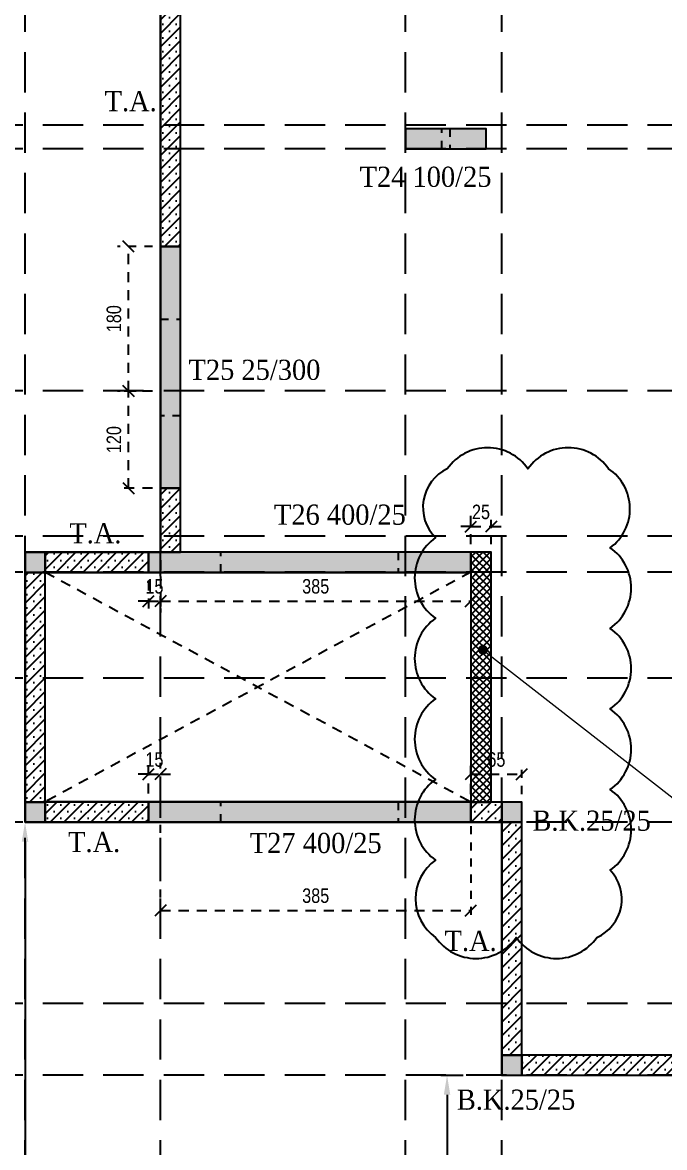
# Model space of a CAD drawing. Header units: millimetres. Extents: x -2171 to 1563, y -1758 to -1505.
# Drawn here: x -2113.25 to -2105.29, y -1614.72 to -1600.76 of the extents above; entities that cross this region are included whole.
import ezdxf

# ---------------------------------------------------------------- set-up
doc = ezdxf.new("R2010")
doc.units = ezdxf.units.MM
doc.header["$PDMODE"] = 32
for name, pattern in [('DASHDOT', [25.4, 12.7, -6.35, 0, -6.35]), ('DASHED2', [0.375, 0.25, -0.125]), ('DOT', [0.025, 0, -0.025]), ('HIDDEN', [0.375, 0.25, -0.125]), ('HIDDEN2', [0.1875, 0.125, -0.0625])]:
    doc.linetypes.add(name, pattern=pattern)
doc.layers.get('Defpoints').update_dxf_attribs({"color": 6})
for name, color, linetype in [('-S-AKSONES', 50, 'DASHDOT'), ('AM_5', 7, 'Continuous'), ('athinas comments', 10, 'Continuous'), ('DIASTASEIS', 7, 'Continuous'), ('Fill_Col', 7, 'Continuous'), ('Geo_Col', 7, 'Continuous'), ('Geo_Col_-1', 7, 'Continuous'), ('Geo_Lines', 7, 'Continuous'), ('Geo_Lines_-1', 94, 'Continuous'), ('STR-AXIS', 2, 'Continuous'), ('Text_Col_-1', 7, 'Continuous')]:
    doc.layers.add(name, color=color, linetype=linetype)
doc.layers.add('A-ANNO-DIMS', color=1, linetype='Continuous', lineweight=9)
doc.styles.add('1-100', font='arial.ttf', dxfattribs={"width": 0.8})
doc.styles.add('ag', font='arial.ttf', dxfattribs={"height": 0.25})
doc.styles.add('S1TmsNwRmn11_b_934_161', font='times.ttf', dxfattribs={"width": 0.933629, "height": 0.001087})
doc.styles.get("Standard").update_dxf_attribs({"font": 'tahoma.ttf'})
doc.dimstyles.new('CHRISTOFOROS', dxfattribs={"dimscale": 0.2, "dimtxt": 0.25, "dimasz": 0.6, "dimexe": 0, "dimexo": 0, "dimgap": 0, "dimtad": 0, "dimdec": 0, "dimlfac": 100, "dimzin": 0, "dimdsep": 46, "dimtxsty": 'ag', "dimblk": 'ARCHTICK', "dimcen": 0, "dimclrd": 256, "dimclre": 256, "dimclrt": 1, "dimaunit": 1, "dimadec": 0, "dimazin": 0, "dimtfac": 1, "dimtdec": 0, "dimtofl": 0, "dimtmove": 0, "dimatfit": 3, "dimfxl": 1, "dimtolj": 1, "dimtzin": 0, "dimlwd": -1, "dimlwe": -1, "dimarcsym": 0})
doc.dimstyles.new('Copy of 1-100', dxfattribs={"dimtxt": 0.18, "dimasz": 0.14, "dimexe": 0.14, "dimexo": 0.1, "dimgap": 0.09, "dimtad": 1, "dimdec": 0, "dimlfac": 100, "dimrnd": 5, "dimzin": 5, "dimdsep": 46, "dimtxsty": '1-100', "dimblk": 'OBLIQUE', "dimcen": 0.09, "dimclrd": 1, "dimclre": 1, "dimclrt": 2, "dimadec": 0, "dimazin": 0, "dimtfac": 1, "dimtdec": 0, "dimtix": 1, "dimtmove": 2, "dimatfit": 3, "dimfxl": 5, "dimfxlon": 1, "dimtolj": 1, "dimtzin": 5, "dimarcsym": 0})
doc.dimstyles.new('Copy(2) of Standard', dxfattribs={"dimscale": 96, "dimtxt": 0.003, "dimasz": 0.0025, "dimexe": 0.0008, "dimexo": 0.005, "dimgap": 0.0015, "dimtad": 1, "dimrnd": 0.05, "dimzin": 0, "dimdsep": 46, "dimtxsty": 'Standard', "dimcen": 0.001, "dimclrd": 256, "dimclrt": 256, "dimadec": 0, "dimazin": 0, "dimtfac": 1, "dimtofl": 0, "dimtmove": 0, "dimatfit": 3, "dimfxl": 5, "dimtolj": 1, "dimtzin": 0, "dimarcsym": 1})
pattern_1 = [(45, (-475.61914, 0), (-0.084189901, 0.084189901), []), (45, (-475.53495, 0), (-0.084189901, 0.084189901), [0, -0.1190625])]

# ---------------------------------------------------------------- blocks, each defined once
blk = doc.blocks.new('_Oblique')
at = {"color": 0, "linetype": 'ByBlock', "lineweight": -2}
blk.add_line((-0.5, -0.5), (0.5, 0.5), dxfattribs=at)
blk = doc.blocks.new('*D351')
at = {"layer": 'Defpoints', "color": 0, "ltscale": 0.5, "transparency": 16777216}
for p in [(-2111.541, -1610.091), (-2111.691, -1610.43), (-2111.541, -1612.119)]:
    blk.add_point(p, dxfattribs=at)
at = {"layer": 'DIASTASEIS', "color": 1, "linetype": 'HIDDEN', "lineweight": -2, "ltscale": 0.5, "transparency": 16777216}
blk.add_line((-2111.691, -1610.33), (-2111.691, -1609.951), dxfattribs=at)
at = {"layer": 'DIASTASEIS', "color": 1, "linetype": 'HIDDEN2', "lineweight": -2, "ltscale": 0.5, "transparency": 16777216}
blk.add_line((-2111.541, -1612.019), (-2111.541, -1609.951), dxfattribs=at)
at = {"layer": 'DIASTASEIS', "color": 1, "linetype": 'DASHED2', "lineweight": -2, "ltscale": 0.5, "transparency": 16777216}
for p, q in [((-2111.691, -1610.091), (-2111.831, -1610.091)), ((-2111.691, -1610.091), (-2111.541, -1610.091)), ((-2111.541, -1610.091), (-2111.401, -1610.091))]:
    blk.add_line(p, q, dxfattribs=at)
at = {"layer": 'DIASTASEIS', "color": 1, "lineweight": -2, "ltscale": 0.5, "transparency": 16777216, "xscale": 0.14, "yscale": 0.14, "zscale": 0.14}
blk.add_blockref('_Oblique', (-2111.691, -1610.091), dxfattribs=at)
at = {"layer": 'DIASTASEIS', "color": 1, "lineweight": -2, "ltscale": 0.5, "transparency": 16777216, "xscale": 0.14, "yscale": 0.14, "zscale": 0.14, "rotation": 180}
blk.add_blockref('_Oblique', (-2111.541, -1610.091), dxfattribs=at)
at = {"layer": 'DIASTASEIS', "color": 2, "ltscale": 0.5, "transparency": 16777216, "insert": (-2111.616, -1609.909), "char_height": 0.18, "attachment_point": 5, "style": '1-100'}
blk.add_mtext('\\A1;15', dxfattribs=at)
blk = doc.blocks.new('*D352')
at = {"layer": 'Defpoints', "color": 0, "ltscale": 0.5, "transparency": 16777216}
for p in [(-2111.541, -1607.336), (-2111.691, -1607.586), (-2111.541, -1607.942)]:
    blk.add_point(p, dxfattribs=at)
at = {"layer": 'DIASTASEIS', "color": 1, "linetype": 'HIDDEN2', "lineweight": -2, "ltscale": 0.5, "transparency": 16777216}
blk.add_line((-2111.541, -1607.436), (-2111.541, -1608.082), dxfattribs=at)
at = {"layer": 'DIASTASEIS', "color": 1, "linetype": 'HIDDEN', "lineweight": -2, "ltscale": 0.5, "transparency": 16777216}
blk.add_line((-2111.691, -1607.686), (-2111.691, -1608.082), dxfattribs=at)
at = {"layer": 'DIASTASEIS', "color": 1, "linetype": 'DASHED2', "lineweight": -2, "ltscale": 0.5, "transparency": 16777216}
for p, q in [((-2111.691, -1607.942), (-2111.831, -1607.942)), ((-2111.691, -1607.942), (-2111.541, -1607.942)), ((-2111.541, -1607.942), (-2111.401, -1607.942))]:
    blk.add_line(p, q, dxfattribs=at)
at = {"layer": 'DIASTASEIS', "color": 1, "lineweight": -2, "ltscale": 0.5, "transparency": 16777216, "xscale": 0.14, "yscale": 0.14, "zscale": 0.14}
blk.add_blockref('_Oblique', (-2111.691, -1607.942), dxfattribs=at)
at = {"layer": 'DIASTASEIS', "color": 1, "lineweight": -2, "ltscale": 0.5, "transparency": 16777216, "xscale": 0.14, "yscale": 0.14, "zscale": 0.14, "rotation": 180}
blk.add_blockref('_Oblique', (-2111.541, -1607.942), dxfattribs=at)
at = {"layer": 'DIASTASEIS', "color": 2, "ltscale": 0.5, "transparency": 16777216, "insert": (-2111.616, -1607.76), "char_height": 0.18, "attachment_point": 5, "style": '1-100'}
blk.add_mtext('\\A1;15', dxfattribs=at)
blk = doc.blocks.new('*D353')
at = {"layer": 'Defpoints', "color": 0, "ltscale": 0.5, "transparency": 16777216}
for p in [(-2111.936, -1605.336), (-2111.541, -1605.336), (-2111.541, -1606.543)]:
    blk.add_point(p, dxfattribs=at)
at = {"layer": 'DIASTASEIS', "color": 1, "linetype": 'HIDDEN2', "lineweight": -2, "ltscale": 0.5, "transparency": 16777216}
blk.add_line((-2111.641, -1605.336), (-2112.076, -1605.336), dxfattribs=at)
at = {"layer": 'DIASTASEIS', "color": 1, "linetype": 'DASHED2', "lineweight": -2, "ltscale": 0.5, "transparency": 16777216}
blk.add_line((-2111.936, -1606.543), (-2111.936, -1605.336), dxfattribs=at)
at = {"layer": 'DIASTASEIS', "color": 1, "linetype": 'HIDDEN', "lineweight": -2, "ltscale": 0.5, "transparency": 16777216}
blk.add_line((-2111.641, -1606.543), (-2112.076, -1606.543), dxfattribs=at)
at = {"layer": 'DIASTASEIS', "color": 1, "lineweight": -2, "ltscale": 0.5, "transparency": 16777216, "xscale": 0.14, "yscale": 0.14, "zscale": 0.14}
for p, rotation in [((-2111.936, -1605.336), 90), ((-2111.936, -1606.543), 270)]:
    blk.add_blockref('_Oblique', p, dxfattribs=dict(at, rotation=rotation))
at = {"layer": 'DIASTASEIS', "color": 2, "ltscale": 0.5, "transparency": 16777216, "insert": (-2112.118, -1605.939), "char_height": 0.18, "attachment_point": 5, "rotation": 90, "style": '1-100'}
blk.add_mtext('\\A1;120', dxfattribs=at)
blk = doc.blocks.new('*D369')
at = {"layer": 'Defpoints', "color": 0, "ltscale": 0.5, "transparency": 16777216}
for p in [(-2111.936, -1603.543), (-2111.541, -1603.543), (-2111.541, -1605.336)]:
    blk.add_point(p, dxfattribs=at)
at = {"layer": 'DIASTASEIS', "color": 1, "linetype": 'HIDDEN2', "lineweight": -2, "ltscale": 0.5, "transparency": 16777216}
blk.add_line((-2111.641, -1603.543), (-2112.076, -1603.543), dxfattribs=at)
at = {"layer": 'DIASTASEIS', "color": 1, "linetype": 'DASHED2', "lineweight": -2, "ltscale": 0.5, "transparency": 16777216}
blk.add_line((-2111.936, -1605.336), (-2111.936, -1603.543), dxfattribs=at)
at = {"layer": 'DIASTASEIS', "color": 1, "linetype": 'HIDDEN', "lineweight": -2, "ltscale": 0.5, "transparency": 16777216}
blk.add_line((-2111.641, -1605.336), (-2112.076, -1605.336), dxfattribs=at)
at = {"layer": 'DIASTASEIS', "color": 1, "lineweight": -2, "ltscale": 0.5, "transparency": 16777216, "xscale": 0.14, "yscale": 0.14, "zscale": 0.14}
for p, rotation in [((-2111.936, -1603.543), 90), ((-2111.936, -1605.336), 270)]:
    blk.add_blockref('_Oblique', p, dxfattribs=dict(at, rotation=rotation))
at = {"layer": 'DIASTASEIS', "color": 2, "ltscale": 0.5, "transparency": 16777216, "insert": (-2112.118, -1604.439), "char_height": 0.18, "attachment_point": 5, "rotation": 90, "style": '1-100'}
blk.add_mtext('\\A1;180', dxfattribs=at)
blk = doc.blocks.new('*D370')
at = {"layer": 'Defpoints', "color": 0, "ltscale": 0.5, "transparency": 16777216}
for p in [(-2111.541, -1607.336), (-2107.691, -1607.585), (-2107.691, -1607.942)]:
    blk.add_point(p, dxfattribs=at)
at = {"layer": 'DIASTASEIS', "color": 1, "linetype": 'HIDDEN', "lineweight": -2, "ltscale": 0.5, "transparency": 16777216}
blk.add_line((-2111.541, -1607.436), (-2111.541, -1608.082), dxfattribs=at)
at = {"layer": 'DIASTASEIS', "color": 1, "linetype": 'HIDDEN2', "lineweight": -2, "ltscale": 0.5, "transparency": 16777216}
blk.add_line((-2107.691, -1607.685), (-2107.691, -1608.082), dxfattribs=at)
at = {"layer": 'DIASTASEIS', "color": 1, "linetype": 'DASHED2', "lineweight": -2, "ltscale": 0.5, "transparency": 16777216}
blk.add_line((-2111.541, -1607.942), (-2107.691, -1607.942), dxfattribs=at)
at = {"layer": 'DIASTASEIS', "color": 1, "lineweight": -2, "ltscale": 0.5, "transparency": 16777216, "xscale": 0.14, "yscale": 0.14, "zscale": 0.14, "rotation": 180}
blk.add_blockref('_Oblique', (-2111.541, -1607.942), dxfattribs=at)
at = {"layer": 'DIASTASEIS', "color": 1, "lineweight": -2, "ltscale": 0.5, "transparency": 16777216, "xscale": 0.14, "yscale": 0.14, "zscale": 0.14}
blk.add_blockref('_Oblique', (-2107.691, -1607.942), dxfattribs=at)
at = {"layer": 'DIASTASEIS', "color": 2, "ltscale": 0.5, "transparency": 16777216, "insert": (-2109.616, -1607.76), "char_height": 0.18, "attachment_point": 5, "style": '1-100'}
blk.add_mtext('\\A1;385', dxfattribs=at)
blk = doc.blocks.new('*D371')
at = {"layer": 'Defpoints', "color": 0, "ltscale": 0.5, "transparency": 16777216}
for p in [(-2107.691, -1610.436), (-2107.691, -1611.78), (-2111.541, -1612.119)]:
    blk.add_point(p, dxfattribs=at)
at = {"layer": 'DIASTASEIS', "color": 1, "linetype": 'HIDDEN2', "lineweight": -2, "ltscale": 0.5, "transparency": 16777216}
blk.add_line((-2107.691, -1610.536), (-2107.691, -1611.92), dxfattribs=at)
at = {"layer": 'DIASTASEIS', "color": 1, "linetype": 'HIDDEN', "lineweight": -2, "ltscale": 0.5, "transparency": 16777216}
blk.add_line((-2111.541, -1612.019), (-2111.541, -1611.64), dxfattribs=at)
at = {"layer": 'DIASTASEIS', "color": 1, "linetype": 'DASHED2', "lineweight": -2, "ltscale": 0.5, "transparency": 16777216}
blk.add_line((-2111.541, -1611.78), (-2107.691, -1611.78), dxfattribs=at)
at = {"layer": 'DIASTASEIS', "color": 1, "lineweight": -2, "ltscale": 0.5, "transparency": 16777216, "xscale": 0.14, "yscale": 0.14, "zscale": 0.14, "rotation": 180}
blk.add_blockref('_Oblique', (-2111.541, -1611.78), dxfattribs=at)
at = {"layer": 'DIASTASEIS', "color": 1, "lineweight": -2, "ltscale": 0.5, "transparency": 16777216, "xscale": 0.14, "yscale": 0.14, "zscale": 0.14}
blk.add_blockref('_Oblique', (-2107.691, -1611.78), dxfattribs=at)
at = {"layer": 'DIASTASEIS', "color": 2, "ltscale": 0.5, "transparency": 16777216, "insert": (-2109.616, -1611.598), "char_height": 0.18, "attachment_point": 5, "style": '1-100'}
blk.add_mtext('\\A1;385', dxfattribs=at)
blk = doc.blocks.new('*D372')
at = {"layer": 'Defpoints', "color": 0, "ltscale": 0.5, "transparency": 16777216}
for p in [(-2107.058, -1610.091), (-2107.691, -1610.436), (-2107.058, -1610.436)]:
    blk.add_point(p, dxfattribs=at)
at = {"layer": 'DIASTASEIS', "color": 1, "linetype": 'HIDDEN', "lineweight": -2, "ltscale": 0.5, "transparency": 16777216}
blk.add_line((-2107.691, -1610.336), (-2107.691, -1609.951), dxfattribs=at)
at = {"layer": 'DIASTASEIS', "color": 1, "linetype": 'HIDDEN2', "lineweight": -2, "ltscale": 0.5, "transparency": 16777216}
blk.add_line((-2107.058, -1610.336), (-2107.058, -1609.951), dxfattribs=at)
at = {"layer": 'DIASTASEIS', "color": 1, "linetype": 'DASHED2', "lineweight": -2, "ltscale": 0.5, "transparency": 16777216}
blk.add_line((-2107.691, -1610.091), (-2107.058, -1610.091), dxfattribs=at)
at = {"layer": 'DIASTASEIS', "color": 1, "lineweight": -2, "ltscale": 0.5, "transparency": 16777216, "xscale": 0.14, "yscale": 0.14, "zscale": 0.14, "rotation": 180}
blk.add_blockref('_Oblique', (-2107.691, -1610.091), dxfattribs=at)
at = {"layer": 'DIASTASEIS', "color": 1, "lineweight": -2, "ltscale": 0.5, "transparency": 16777216, "xscale": 0.14, "yscale": 0.14, "zscale": 0.14}
blk.add_blockref('_Oblique', (-2107.058, -1610.091), dxfattribs=at)
at = {"layer": 'DIASTASEIS', "color": 2, "ltscale": 0.5, "transparency": 16777216, "insert": (-2107.375, -1609.909), "char_height": 0.18, "attachment_point": 5, "style": '1-100'}
blk.add_mtext('\\A1;65', dxfattribs=at)
blk = doc.blocks.new('*D408')
at = {"layer": '-S-AKSONES', "color": 0, "lineweight": -2, "ltscale": 0.5, "transparency": 16777216}
for p, q in [((-2107.788, -1613.826), (-2108.064, -1613.826)), ((-2107.788, -1616.809), (-2108.064, -1616.809))]:
    blk.add_line(p, q, dxfattribs=at)
at = {"layer": '-S-AKSONES', "lineweight": -2, "ltscale": 0.5, "transparency": 16777216}
blk.add_line((-2107.987, -1614.066), (-2107.987, -1616.569), dxfattribs=at)
at = {"layer": '-S-AKSONES', "ltscale": 0.5, "transparency": 16777216}
for points in [[(-2108.027, -1614.066), (-2107.947, -1614.066), (-2107.987, -1613.826)], [(-2108.027, -1616.569), (-2107.947, -1616.569), (-2107.987, -1616.809)]]:
    blk.add_solid(points, dxfattribs=at)
at = {"layer": 'Defpoints', "color": 0, "ltscale": 0.5, "transparency": 16777216}
for p in [(-2107.308, -1613.826), (-2107.987, -1616.809), (-2107.308, -1616.809)]:
    blk.add_point(p, dxfattribs=at)
at = {"layer": '-S-AKSONES', "ltscale": 0.5, "transparency": 16777216, "insert": (-2108.281, -1615.318), "char_height": 0.288, "attachment_point": 5, "rotation": 90}
blk.add_mtext('\\A1;3.00', dxfattribs=at)
blk = doc.blocks.new('*D417')
at = {"layer": '-S-AKSONES', "color": 0, "lineweight": -2, "ltscale": 0.5, "transparency": 16777216}
for p, q in [((-2112.741, -1610.686), (-2113.144, -1610.686)), ((-2113.701, -1616.004), (-2113.298, -1616.004))]:
    blk.add_line(p, q, dxfattribs=at)
at = {"layer": '-S-AKSONES', "lineweight": -2, "ltscale": 0.5, "transparency": 16777216}
blk.add_line((-2113.221, -1610.926), (-2113.221, -1615.764), dxfattribs=at)
at = {"layer": '-S-AKSONES', "ltscale": 0.5, "transparency": 16777216}
for points in [[(-2113.261, -1610.926), (-2113.181, -1610.926), (-2113.221, -1610.686)], [(-2113.261, -1615.764), (-2113.181, -1615.764), (-2113.221, -1616.004)]]:
    blk.add_solid(points, dxfattribs=at)
at = {"layer": 'Defpoints', "color": 0, "ltscale": 0.5, "transparency": 16777216}
for p in [(-2113.221, -1610.686), (-2113.221, -1616.004), (-2113.221, -1616.004)]:
    blk.add_point(p, dxfattribs=at)
at = {"layer": '-S-AKSONES', "ltscale": 0.5, "transparency": 16777216, "insert": (-2113.515, -1613.345), "char_height": 0.288, "attachment_point": 5, "rotation": 90}
blk.add_mtext('\\A1;5.30', dxfattribs=at)
blk = doc.blocks.new('_ArchTick')
at = {"color": 0, "linetype": 'ByBlock', "const_width": 0.15}
blk.add_lwpolyline([(-0.5, -0.5), (0.5, 0.5)], dxfattribs=at)
blk = doc.blocks.new('*D1624')
at = {"layer": 'AM_5', "color": 1, "linetype": 'HIDDEN', "lineweight": -2, "ltscale": 0.5, "transparency": 16777216}
blk.add_line((-2107.691, -1607.236), (-2107.691, -1606.879), dxfattribs=at)
at = {"layer": 'AM_5', "color": 1, "linetype": 'HIDDEN2', "lineweight": -2, "ltscale": 0.5, "transparency": 16777216}
blk.add_line((-2107.441, -1607.236), (-2107.441, -1606.879), dxfattribs=at)
at = {"layer": 'AM_5', "color": 1, "linetype": 'DASHED2', "lineweight": -2, "ltscale": 0.5, "transparency": 16777216}
for p, q in [((-2107.691, -1607.019), (-2107.831, -1607.019)), ((-2107.691, -1607.019), (-2107.441, -1607.019)), ((-2107.441, -1607.019), (-2107.301, -1607.019))]:
    blk.add_line(p, q, dxfattribs=at)
at = {"layer": 'Defpoints', "color": 0, "ltscale": 0.5, "transparency": 16777216}
for p in [(-2107.441, -1607.019), (-2107.691, -1607.336), (-2107.441, -1607.336)]:
    blk.add_point(p, dxfattribs=at)
at = {"layer": 'AM_5', "color": 1, "lineweight": -2, "ltscale": 0.5, "transparency": 16777216, "xscale": 0.14, "yscale": 0.14, "zscale": 0.14}
blk.add_blockref('_Oblique', (-2107.691, -1607.019), dxfattribs=at)
at = {"layer": 'AM_5', "color": 1, "lineweight": -2, "ltscale": 0.5, "transparency": 16777216, "xscale": 0.14, "yscale": 0.14, "zscale": 0.14, "rotation": 180}
blk.add_blockref('_Oblique', (-2107.441, -1607.019), dxfattribs=at)
at = {"layer": 'AM_5', "color": 2, "ltscale": 0.5, "transparency": 16777216, "insert": (-2107.566, -1606.837), "char_height": 0.18, "attachment_point": 5, "style": '1-100'}
blk.add_mtext('\\A1;25', dxfattribs=at)

msp = doc.modelspace()

# ---------------------------------------------------------------- hatches: boundary and pattern name
at = {"linetype": 'Continuous', "ltscale": 0.5}
h = msp.add_hatch(dxfattribs=at)
h.set_pattern_fill('ANSI37', color=8, scale=0.02)
h.set_pattern_definition([(45, (-399.63078, -0.00339), (-0.0449012806, 0.0449012806), []), (135, (-399.63078, -0.00339), (-0.0449012806, -0.0449012806), [])])
h.paths.add_polyline_path([(-2107.4415, -1610.4361), (-2107.4413, -1607.3358), (-2107.6913, -1607.3358), (-2107.6913, -1610.4361)])
at = {"layer": 'Fill_Col'}
for points in [[(-2108.5009, -1602.3333), (-2107.5009, -1602.3333), (-2107.5009, -1602.0833), (-2108.5009, -1602.0833)], [(-2111.2911, -1606.5428), (-2111.2911, -1603.5428), (-2111.5411, -1603.5428), (-2111.5411, -1606.5428)], [(-2112.9712, -1607.5857), (-2112.9712, -1607.3357), (-2113.2212, -1607.3357), (-2113.2212, -1607.5857)], [(-2111.6911, -1607.5858), (-2107.6911, -1607.5858), (-2107.6911, -1607.3358), (-2111.6911, -1607.3358)], [(-2112.9713, -1610.6857), (-2112.9713, -1610.4357), (-2113.2213, -1610.4357), (-2113.2213, -1610.6857)], [(-2111.6912, -1610.6861), (-2107.6912, -1610.6861), (-2107.6912, -1610.4361), (-2111.6912, -1610.4361)], [(-2107.0582, -1610.6858), (-2107.0582, -1610.4358), (-2107.3082, -1610.4358), (-2107.3082, -1610.6858)], [(-2107.0583, -1613.8258), (-2107.0583, -1613.5758), (-2107.3083, -1613.5758), (-2107.3083, -1613.8258)]]:
    msp.add_hatch(color=253, dxfattribs=at).paths.add_polyline_path(points)
at = {"layer": 'Geo_Col_-1', "ltscale": 0.5, "transparency": 33554572}
h = msp.add_hatch(dxfattribs=at)
h.set_pattern_fill('SACNCR', scale=0.05)
h.set_pattern_definition(pattern_1)
h.paths.add_polyline_path([(-2111.5411, -1597.2355), (-2111.5411, -1603.5428), (-2111.2911, -1603.5428), (-2111.2911, -1597.2355)])
h = msp.add_hatch(dxfattribs=at)
h.set_pattern_fill('SACNCR', scale=0.05)
h.set_pattern_definition(pattern_1)
h.paths.add_polyline_path([(-2111.5411, -1606.5428), (-2111.5411, -1607.3358), (-2111.2911, -1607.3358), (-2111.2911, -1606.5428)])
h = msp.add_hatch(dxfattribs=at)
h.set_pattern_fill('SACNCR', scale=0.05)
h.set_pattern_definition(pattern_1)
h.paths.add_polyline_path([(-2112.9713, -1607.5857), (-2111.6911, -1607.5858), (-2111.6911, -1607.3357), (-2112.9712, -1607.3357)])
h = msp.add_hatch(dxfattribs=at)
h.set_pattern_fill('SACNCR', scale=0.05)
h.set_pattern_definition(pattern_1)
h.paths.add_polyline_path([(-2112.9713, -1610.4357), (-2112.9712, -1607.5857), (-2113.2212, -1607.5857), (-2113.2213, -1610.4357)])
h = msp.add_hatch(dxfattribs=at)
h.set_pattern_fill('SACNCR', scale=0.05)
h.set_pattern_definition(pattern_1)
h.paths.add_polyline_path([(-2113.2209, -1610.6857), (-2113.2213, -1610.6861), (-2111.6912, -1610.6861), (-2111.6912, -1610.4361), (-2112.9713, -1610.4361), (-2112.9713, -1610.6857)])
h = msp.add_hatch(dxfattribs=at)
h.set_pattern_fill('SACNCR', scale=0.05)
h.set_pattern_definition(pattern_1)
h.paths.add_polyline_path([(-2107.3082, -1610.4358), (-2107.6913, -1610.4358), (-2107.6913, -1610.4361), (-2107.6912, -1610.4361), (-2107.6912, -1610.6858), (-2107.3082, -1610.6858)])
h = msp.add_hatch(dxfattribs=at)
h.set_pattern_fill('SACNCR', scale=0.05)
h.set_pattern_definition(pattern_1)
h.paths.add_polyline_path([(-2107.0583, -1613.5759), (-2107.0582, -1610.6858), (-2107.3083, -1610.6858), (-2107.3083, -1613.5758)])
h = msp.add_hatch(dxfattribs=at)
h.set_pattern_fill('SACNCR', scale=0.05)
h.set_pattern_definition(pattern_1)
h.paths.add_polyline_path([(-2107.0583, -1613.8259), (-2102.1742, -1613.8259), (-2102.1742, -1613.8154), (-2102.3242, -1613.8154), (-2102.3242, -1613.5759), (-2107.0583, -1613.5758)])

# ---------------------------------------------------------------- linework, layer by layer
at = {"color": 2, "linetype": 'HIDDEN', "ltscale": 0.5}
for p, q in [((-2107.691, -1607.5827), (-2112.9713, -1610.4326)), ((-2112.9712, -1607.5826), (-2107.6913, -1610.4327))]:
    msp.add_line(p, q, dxfattribs=at)
at = {"layer": 'athinas comments'}
msp.add_lwpolyline([(-2108.1285, -1612.1155, 0.5205671), (-2107.1285, -1612.1155, 0.5205671), (-2106.1285, -1612.1155, 0.5205671), (-2105.9634, -1611.2805, 0.5205671), (-2105.9634, -1610.2805, 0.5205671), (-2105.9634, -1609.2805, 0.5205671), (-2105.9634, -1608.2805, 0.5205671), (-2105.9634, -1607.2805, 0.5205671), (-2105.9834, -1606.3005, 0.5205671), (-2106.9834, -1606.3005, 0.5205671), (-2107.9834, -1606.3005, 0.5205671), (-2108.1285, -1607.1554, 0.5205671), (-2108.1285, -1608.1554, 0.5205671), (-2108.1285, -1609.1554, 0.5205671), (-2108.1285, -1610.1554, 0.5205671), (-2108.1285, -1611.1554, 0.5205671)], format="xyb", close=True, dxfattribs=at)
at = {"layer": 'Geo_Col', "color": 94}
for points in [[(-2111.5411, -1597.2355), (-2111.5411, -1603.5428), (-2111.2911, -1603.5428), (-2111.2911, -1597.2355)], [(-2108.5009, -1602.3333), (-2107.5009, -1602.3333), (-2107.5009, -1602.0833), (-2108.5009, -1602.0833)], [(-2111.2911, -1606.5428), (-2111.2911, -1603.5428), (-2111.5411, -1603.5428), (-2111.5411, -1606.5428)], [(-2111.5411, -1606.5428), (-2111.5411, -1607.3358), (-2111.2911, -1607.3358), (-2111.2911, -1606.5428)], [(-2112.9712, -1607.5857), (-2112.9712, -1607.3357), (-2113.2212, -1607.3357), (-2113.2212, -1607.5857)], [(-2112.9713, -1607.5857), (-2111.6911, -1607.5858), (-2111.6911, -1607.3357), (-2112.9712, -1607.3357)], [(-2111.6911, -1607.5858), (-2107.6911, -1607.5858), (-2107.6911, -1607.3358), (-2111.6911, -1607.3358)], [(-2112.9713, -1610.4357), (-2112.9712, -1607.5857), (-2113.2212, -1607.5857), (-2113.2213, -1610.4357)], [(-2112.9713, -1610.6857), (-2112.9713, -1610.4357), (-2113.2213, -1610.4357), (-2113.2213, -1610.6857)], [(-2113.2209, -1610.6857), (-2113.2213, -1610.6861), (-2111.6912, -1610.6861), (-2111.6912, -1610.4361), (-2112.9713, -1610.4361), (-2112.9713, -1610.6857)], [(-2111.6912, -1610.6861), (-2107.6912, -1610.6861), (-2107.6912, -1610.4361), (-2111.6912, -1610.4361)], [(-2107.3082, -1610.4358), (-2107.6913, -1610.4358), (-2107.6913, -1610.4361), (-2107.6912, -1610.4361), (-2107.6912, -1610.6858), (-2107.3082, -1610.6858)], [(-2107.0582, -1610.6858), (-2107.0582, -1610.4358), (-2107.3082, -1610.4358), (-2107.3082, -1610.6858)], [(-2107.0583, -1613.5759), (-2107.0582, -1610.6858), (-2107.3083, -1610.6858), (-2107.3083, -1613.5758)], [(-2107.0583, -1613.8258), (-2107.0583, -1613.5758), (-2107.3083, -1613.5758), (-2107.3083, -1613.8258)], [(-2107.0583, -1613.8259), (-2102.1742, -1613.8259), (-2102.1742, -1613.8154), (-2102.3242, -1613.8154), (-2102.3242, -1613.5759), (-2107.0583, -1613.5758)]]:
    msp.add_lwpolyline(points, close=True, dxfattribs=at)
at = {"layer": 'Geo_Col', "color": 94, "linetype": 'DOT'}
for points in [[(-2108.5009, -1602.3333), (-2108.0509, -1602.3333), (-2108.0509, -1602.0833), (-2108.5009, -1602.0833)], [(-2107.5009, -1602.0833), (-2107.9509, -1602.0833), (-2107.9509, -1602.3333), (-2107.5009, -1602.3333)], [(-2111.5411, -1603.5428), (-2111.5411, -1604.4428), (-2111.2911, -1604.4428), (-2111.2911, -1603.5428)], [(-2111.2911, -1606.5428), (-2111.2911, -1605.6428), (-2111.5411, -1605.6428), (-2111.5411, -1606.5428)], [(-2111.6911, -1607.5858), (-2110.7911, -1607.5858), (-2110.7911, -1607.3358), (-2111.6911, -1607.3358)], [(-2107.6911, -1607.3358), (-2108.5911, -1607.3358), (-2108.5911, -1607.5858), (-2107.6911, -1607.5858)], [(-2111.6912, -1610.6861), (-2110.7912, -1610.6861), (-2110.7912, -1610.4361), (-2111.6912, -1610.4361)], [(-2107.6912, -1610.4361), (-2108.5912, -1610.4361), (-2108.5912, -1610.6861), (-2107.6912, -1610.6861)]]:
    msp.add_lwpolyline(points, close=True, dxfattribs=at)
at = {"layer": 'Geo_Lines', "color": 94}
msp.add_lwpolyline([(-2111.5411, -1596.9854), (-2095.4303, -1596.9858), (-2095.4305, -1605.0859), (-2092.8745, -1605.0859), (-2092.8745, -1602.0359), (-2082.5245, -1602.0359), (-2082.5245, -1607.1359), (-2091.6243, -1607.1359), (-2091.6241, -1613.8261), (-2107.3084, -1613.8264), (-2107.3084, -1610.6858), (-2113.2213, -1610.6859), (-2113.2212, -1607.3359), (-2111.5414, -1607.3358), (-2111.5411, -1596.9856)], dxfattribs=at)
at = {"layer": 'Geo_Lines', "color": 94, "ltscale": 0.5}
for points in [[(-2107.4415, -1610.4361), (-2107.4413, -1607.3358), (-2107.6913, -1607.3358), (-2107.6913, -1610.4361)], [(-2112.9712, -1607.5826), (-2107.691, -1607.5826), (-2107.691, -1610.4327), (-2112.9712, -1610.4327)]]:
    msp.add_lwpolyline(points, close=True, dxfattribs=at)
at = {"layer": 'Geo_Lines_-1', "color": 94, "ltscale": 0.5}
msp.add_lwpolyline([(-2118.2673, -1596.9859), (-2119.1798, -1606.5488, 0.4189744), (-2110.7979, -1616.5329), (-2073.4708, -1619.4842, 0.4025719), (-2063.6772, -1611.458), (-2061.8958, -1595.2502), (-2087.7432, -1594.886), (-2087.7673, -1596.9859)], format="xyb", close=True, dxfattribs=at)
at = {"layer": 'STR-AXIS', "color": 2, "linetype": 'HIDDEN', "ltscale": 2}
for p, q in [((-2113.2213, -1620.3812), (-2113.2213, -1592.0799)), ((-2111.5411, -1620.3812), (-2111.5411, -1592.0799)), ((-2108.5007, -1620.3812), (-2108.5007, -1592.0799)), ((-2107.3083, -1620.3812), (-2107.3083, -1592.0799)), ((-2061.5, -1602.0359), (-2116.2276, -1602.0359)), ((-2061.5, -1602.3331), (-2115.2838, -1602.3331)), ((-2061.5, -1605.3359), (-2116.2276, -1605.3359)), ((-2061.5, -1607.1359), (-2116.2276, -1607.1359)), ((-2061.5001, -1607.5853), (-2116.2276, -1607.5853)), ((-2061.5002, -1608.9001), (-2116.2278, -1608.9001)), ((-2061.5, -1610.6856), (-2116.2276, -1610.6856)), ((-2061.5, -1612.9359), (-2116.2276, -1612.9359)), ((-2061.5, -1613.8259), (-2116.2276, -1613.8259))]:
    msp.add_line(p, q, dxfattribs=at)

# ---------------------------------------------------------------- texts
at = {"layer": 'Text_Col_-1', "color": 200, "style": 'S1TmsNwRmn11_b_934_161', "width": 0.933629}
for s, p in [('T.A.', (-2112.2337, -1601.8645)), ('T24 100/25', (-2109.0711, -1602.8033)), ('T25 25/300', (-2111.1928, -1605.1978)), ('T26 400/25', (-2110.1335, -1606.995)), ('T.A.', (-2112.6717, -1607.226)), ('B.K.25/25', (-2106.9282, -1610.7915)), ('T.A.', (-2112.6867, -1611.0563)), ('T27 400/25', (-2110.433, -1611.0682)), ('T.A.', (-2108.0173, -1612.2826)), ('B.K.25/25', (-2107.8651, -1614.253))]:
    msp.add_text(s, height=0.25, dxfattribs=at).set_placement(p)

# ---------------------------------------------------------------- dimensions: what is measured, and where the dimension line sits
at = {"layer": '-S-AKSONES', "color": 253, "ltscale": 0.5}
dim = msp.add_aligned_dim(p1=(-2113.2213, -1610.6861), p2=(-2113.2213, -1616.0038), distance=0, dimstyle='Copy(2) of Standard', override={"dimtmove": 1}, dxfattribs=at)
dim.commit()
dim.dimension.update_dxf_attribs({"geometry": '*D417', "text_midpoint": (-2113.5153, -1613.345)})
dim = msp.add_linear_dim(base=(-2107.9875, -1616.8088), p1=(-2107.3084, -1613.8264), p2=(-2107.3083, -1616.8088), angle=90, dimstyle='Copy(2) of Standard', override={"dimtmove": 1}, dxfattribs=at)
dim.commit()
dim.dimension.update_dxf_attribs({"geometry": '*D408', "text_midpoint": (-2108.2815, -1615.3176)})
at = {"layer": 'AM_5', "color": 253, "ltscale": 0.5}
dim = msp.add_linear_dim(base=(-2107.4413, -1607.0187), p1=(-2107.6913, -1607.3358), p2=(-2107.4413, -1607.3358), dimstyle='Copy of 1-100', dxfattribs=at)
dim.commit()
dim.dimension.update_dxf_attribs({"geometry": '*D1624', "text_midpoint": (-2107.5663, -1606.8368)})
at = {"layer": 'DIASTASEIS', "color": 253, "ltscale": 0.5}
for base, p1, p2, picture, middle in [((-2111.9362, -1603.5428), (-2111.5414, -1605.3359), (-2111.5411, -1603.5428), '*D369', (-2112.1181, -1604.4394)), ((-2111.9362, -1605.3359), (-2111.5411, -1606.5428), (-2111.5414, -1605.3359), '*D353', (-2112.1181, -1605.9394))]:
    dim = msp.add_linear_dim(base=base, p1=p1, p2=p2, angle=90, dimstyle='Copy of 1-100', dxfattribs=at)
    dim.commit()
    dim.dimension.update_dxf_attribs({"geometry": picture, "text_midpoint": middle})
for base, p1, p2, picture, middle in [((-2111.5414, -1607.942), (-2111.6911, -1607.5858), (-2111.5414, -1607.3358), '*D352', (-2111.6163, -1607.7601)), ((-2107.6911, -1607.942), (-2111.5414, -1607.3358), (-2107.6911, -1607.5853), '*D370', (-2109.6163, -1607.7601)), ((-2111.5411, -1610.0913), (-2111.6912, -1610.4302), (-2111.5411, -1612.1186), '*D351', (-2111.6161, -1609.9094)), ((-2107.0582, -1610.0913), (-2107.6913, -1610.4361), (-2107.0582, -1610.4358), '*D372', (-2107.3748, -1609.9094)), ((-2107.6913, -1611.7797), (-2111.5411, -1612.1186), (-2107.6913, -1610.4361), '*D371', (-2109.6162, -1611.5977))]:
    dim = msp.add_linear_dim(base=base, p1=p1, p2=p2, dimstyle='Copy of 1-100', dxfattribs=at)
    dim.commit()
    dim.dimension.update_dxf_attribs({"geometry": picture, "text_midpoint": middle})

# ---------------------------------------------------------------- leaders
at = {"layer": 'A-ANNO-DIMS', "color": 1, "linetype": 'Continuous'}
msp.add_leader([(-2107.5426, -1608.5467), (-2105.1837, -1610.3883), (-2101.3068, -1610.3883)], dimstyle='CHRISTOFOROS', override={"dimclrd": 1, "dimldrblk": 'Dot', "dimfxl": 0.1, "dimfxlon": 1, "dimarcsym": 1}, dxfattribs=at)

doc.saveas('drawing.dxf')
